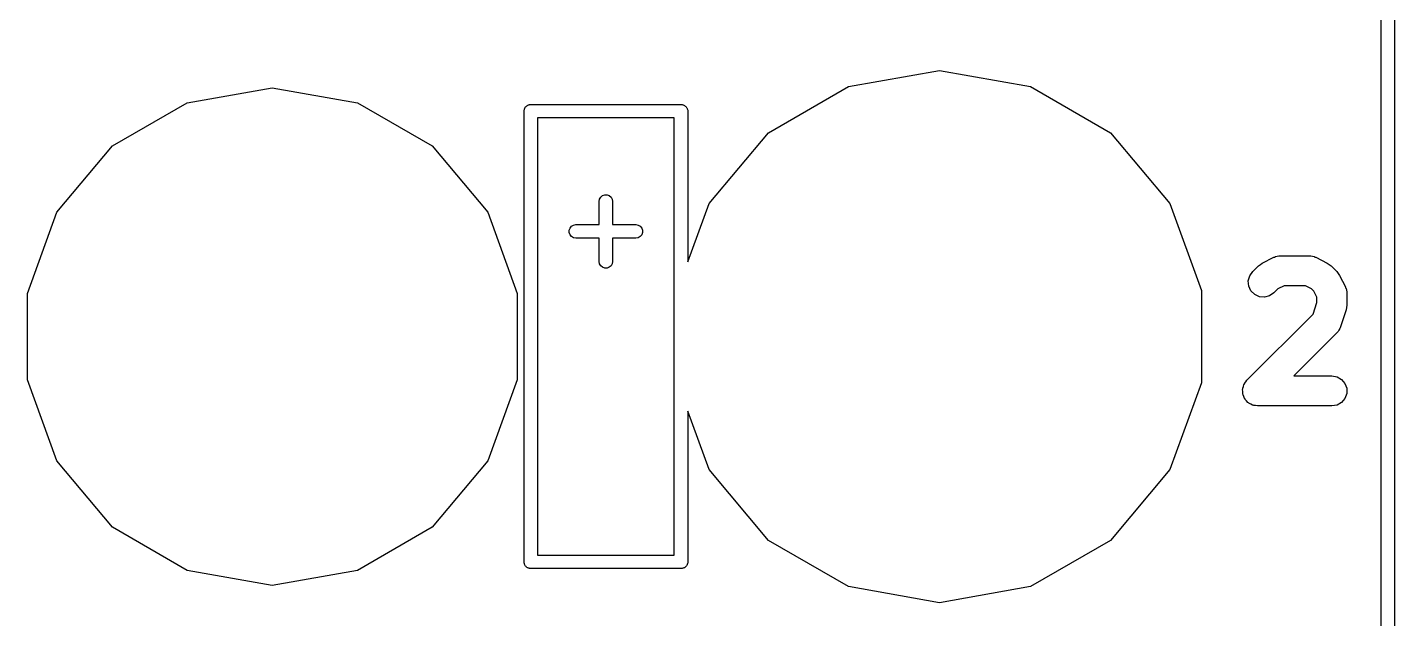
# Model space of a CAD drawing. Extents: x 51 to 137, y -158 to -25.
# Drawn here: x 113.39 to 136.51, y -78.82 to -68.82 of the extents above; entities that cross this region are included whole.
import ezdxf

# ---------------------------------------------------------------- set-up
doc = ezdxf.new("R2010")
doc.units = 0
doc.header["$MEASUREMENT"] = 0
doc.layers.add('BLACK', color=7, linetype='CONTINUOUS')

msp = doc.modelspace()

# ---------------------------------------------------------------- linework, layer by layer
at = {"layer": 'Black'}
for p, q in [((136.286, -119.911), (136.286, -28.1863)), ((136.515, -28.1813), (136.515, -119.921)), ((127.277, -69.8224), (128.816, -69.551)), ((128.816, -69.551), (130.355, -69.8224)), ((125.923, -70.6038), (127.277, -69.8224)), ((130.355, -69.8224), (131.709, -70.6038)), ((116.094, -70.0979), (117.533, -69.8442)), ((117.533, -69.8442), (118.972, -70.0979)), ((114.829, -70.8284), (116.094, -70.0979)), ((118.972, -70.0979), (120.237, -70.8284)), ((121.791, -70.2412), (121.792, -70.2314)), ((121.791, -77.8612), (121.791, -70.2412)), ((121.792, -70.2214), (121.796, -70.212)), ((121.792, -70.2314), (121.792, -70.2214)), ((121.796, -70.212), (121.798, -70.2021)), ((121.798, -70.2021), (121.803, -70.1934)), ((121.803, -70.1934), (121.806, -70.184)), ((121.806, -70.184), (121.812, -70.1764)), ((121.812, -70.1764), (121.817, -70.1677)), ((121.817, -70.1677), (121.825, -70.1613)), ((121.825, -70.1613), (121.832, -70.1536)), ((121.832, -70.1536), (121.84, -70.1486)), ((121.84, -70.1486), (121.848, -70.1422)), ((121.848, -70.1422), (121.857, -70.1388)), ((121.857, -70.1388), (121.866, -70.1338)), ((121.866, -70.1338), (121.876, -70.1321)), ((121.876, -70.1321), (121.885, -70.1286)), ((121.885, -70.1286), (121.895, -70.1286)), ((121.895, -70.1286), (121.905, -70.1269)), ((121.905, -70.1269), (124.445, -70.1269)), ((124.445, -70.1269), (124.455, -70.1286)), ((124.455, -70.1286), (124.465, -70.1286)), ((124.465, -70.1286), (124.474, -70.1321)), ((124.474, -70.1321), (124.484, -70.1338)), ((124.484, -70.1338), (124.493, -70.1388)), ((124.493, -70.1388), (124.502, -70.1422)), ((124.502, -70.1422), (124.51, -70.1486)), ((124.51, -70.1486), (124.518, -70.1536)), ((124.518, -70.1536), (124.525, -70.1613)), ((124.525, -70.1613), (124.533, -70.1677)), ((124.533, -70.1677), (124.538, -70.1764)), ((124.538, -70.1764), (124.544, -70.184)), ((124.544, -70.184), (124.547, -70.1934)), ((124.547, -70.1934), (124.552, -70.2021)), ((124.552, -70.2021), (124.554, -70.212)), ((124.554, -70.212), (124.558, -70.2214)), ((124.558, -70.2214), (124.558, -70.2314)), ((124.558, -70.2314), (124.559, -70.2412)), ((124.559, -70.2412), (124.559, -72.7885)), ((124.331, -70.3555), (122.019, -70.3555)), ((122.019, -70.3555), (122.019, -77.7469)), ((124.331, -77.7469), (124.331, -70.3555)), ((124.919, -71.8011), (125.923, -70.6038)), ((131.709, -70.6038), (132.713, -71.8011)), ((113.89, -71.9477), (114.829, -70.8284)), ((120.237, -70.8284), (121.176, -71.9477)), ((123.087, -71.6917), (123.118, -71.6662)), ((123.118, -71.6662), (123.155, -71.6526)), ((123.155, -71.6526), (123.195, -71.6526)), ((123.195, -71.6526), (123.232, -71.6662)), ((123.232, -71.6662), (123.263, -71.6917)), ((123.061, -71.7652), (123.068, -71.7261)), ((123.061, -72.1589), (123.061, -71.7652)), ((123.068, -71.7261), (123.087, -71.6917)), ((123.263, -71.6917), (123.282, -71.7261)), ((123.282, -71.7261), (123.289, -71.7652)), ((123.289, -71.7652), (123.289, -72.1589)), ((124.559, -72.7885), (124.919, -71.8011)), ((132.713, -71.8011), (133.248, -73.2697)), ((113.39, -73.3207), (113.89, -71.9477)), ((121.176, -71.9477), (121.676, -73.3207)), ((122.554, -72.2534), (122.568, -72.216)), ((122.554, -72.293), (122.554, -72.2534)), ((122.568, -72.3303), (122.554, -72.293)), ((122.568, -72.216), (122.594, -72.1856)), ((122.594, -72.3608), (122.568, -72.3303)), ((122.594, -72.1856), (122.628, -72.1658)), ((122.628, -72.3806), (122.594, -72.3608)), ((122.628, -72.1658), (122.667, -72.1589)), ((122.667, -72.3875), (122.628, -72.3806)), ((122.667, -72.1589), (123.061, -72.1589)), ((123.289, -72.1589), (123.683, -72.1589)), ((123.683, -72.1589), (123.722, -72.1658)), ((123.722, -72.3806), (123.683, -72.3875)), ((123.722, -72.1658), (123.756, -72.1856)), ((123.756, -72.3608), (123.722, -72.3806)), ((123.756, -72.1856), (123.782, -72.216)), ((123.782, -72.3303), (123.756, -72.3608)), ((123.782, -72.216), (123.796, -72.2534)), ((123.796, -72.293), (123.782, -72.3303)), ((123.796, -72.2534), (123.796, -72.293)), ((123.061, -72.3875), (122.667, -72.3875)), ((123.061, -72.7812), (123.061, -72.3875)), ((123.683, -72.3875), (123.289, -72.3875)), ((123.289, -72.3875), (123.289, -72.7812)), ((123.068, -72.8203), (123.061, -72.7812)), ((123.087, -72.8547), (123.068, -72.8203)), ((123.282, -72.8203), (123.263, -72.8547)), ((123.289, -72.7812), (123.282, -72.8203)), ((134.211, -72.8556), (134.244, -72.8322)), ((134.244, -72.8322), (134.277, -72.808)), ((134.277, -72.808), (134.47, -72.7112)), ((134.47, -72.7112), (134.484, -72.707)), ((134.484, -72.707), (134.497, -72.6997)), ((134.497, -72.6997), (134.526, -72.6945)), ((134.526, -72.6945), (134.555, -72.6861)), ((134.555, -72.6861), (134.569, -72.6869)), ((134.569, -72.6869), (134.584, -72.6844)), ((134.584, -72.6844), (135.068, -72.6844)), ((135.068, -72.6844), (135.082, -72.6869)), ((135.082, -72.6869), (135.097, -72.6861)), ((135.097, -72.6861), (135.125, -72.6945)), ((135.125, -72.6945), (135.154, -72.6997)), ((135.154, -72.6997), (135.167, -72.707)), ((135.167, -72.707), (135.181, -72.7112)), ((135.181, -72.7112), (135.375, -72.808)), ((135.375, -72.808), (135.407, -72.8322)), ((135.407, -72.8322), (135.441, -72.8556)), ((123.118, -72.8802), (123.087, -72.8547)), ((123.155, -72.8938), (123.118, -72.8802)), ((123.195, -72.8938), (123.155, -72.8938)), ((123.232, -72.8802), (123.195, -72.8938)), ((123.263, -72.8547), (123.232, -72.8802)), ((134.04, -73.1098), (134.063, -73.0246)), ((134.063, -73.0246), (134.114, -72.9523)), ((134.114, -72.9523), (134.211, -72.8556)), ((135.441, -72.8556), (135.537, -72.9523)), ((135.537, -72.9523), (135.561, -72.9856)), ((135.561, -72.9856), (135.585, -73.0183)), ((135.585, -73.0183), (135.682, -73.2119)), ((133.248, -73.2697), (133.248, -74.8327)), ((134.048, -73.1977), (134.04, -73.1098)), ((134.085, -73.2776), (134.048, -73.1977)), ((134.148, -73.34), (134.085, -73.2776)), ((134.541, -73.2439), (134.473, -73.3115)), ((134.644, -73.1924), (134.541, -73.2439)), ((135.008, -73.1924), (134.644, -73.1924)), ((135.111, -73.2439), (135.008, -73.1924)), ((135.149, -73.2824), (135.111, -73.2439)), ((135.201, -73.3854), (135.149, -73.2824)), ((135.682, -73.2119), (135.686, -73.2259)), ((135.686, -73.2259), (135.693, -73.2386)), ((135.693, -73.2386), (135.698, -73.2679)), ((135.698, -73.2679), (135.707, -73.2964)), ((135.707, -73.2964), (135.706, -73.311)), ((113.39, -74.7817), (113.39, -73.3207)), ((121.676, -73.3207), (121.676, -74.7817)), ((134.228, -73.3773), (134.148, -73.34)), ((134.316, -73.385), (134.228, -73.3773)), ((134.401, -73.3621), (134.316, -73.385)), ((134.473, -73.3115), (134.401, -73.3621)), ((135.136, -73.672), (135.201, -73.4778)), ((135.201, -73.4778), (135.201, -73.3854)), ((135.709, -73.519), (135.702, -73.559)), ((135.706, -73.311), (135.709, -73.3254)), ((135.709, -73.3254), (135.709, -73.519)), ((134.017, -74.7908), (135.136, -73.672)), ((135.696, -73.5993), (135.599, -73.8896)), ((135.702, -73.559), (135.696, -73.5993)), ((135.537, -73.9889), (134.81, -74.7164)), ((135.546, -73.9769), (135.537, -73.9889)), ((135.557, -73.9671), (135.546, -73.9769)), ((135.571, -73.941), (135.557, -73.9671)), ((135.588, -73.9166), (135.571, -73.941)), ((135.592, -73.9025), (135.588, -73.9166)), ((135.599, -73.8896), (135.592, -73.9025)), ((113.89, -76.1547), (113.39, -74.7817)), ((121.676, -74.7817), (121.176, -76.1547)), ((133.248, -74.8327), (132.713, -76.3013)), ((133.947, -74.9263), (133.958, -74.8951)), ((133.958, -74.8951), (133.966, -74.8631)), ((133.966, -74.8631), (133.973, -74.8539)), ((133.973, -74.8539), (133.977, -74.8434)), ((133.977, -74.8434), (133.998, -74.818)), ((133.998, -74.818), (134.017, -74.7908)), ((134.81, -74.7164), (135.455, -74.7164)), ((135.455, -74.7164), (135.541, -74.7317)), ((135.541, -74.7317), (135.618, -74.7758)), ((135.618, -74.7758), (135.675, -74.8434)), ((135.675, -74.8434), (135.705, -74.9263)), ((133.944, -74.9483), (133.947, -74.9375)), ((133.947, -74.9813), (133.944, -74.9483)), ((133.947, -74.9375), (133.947, -74.9263)), ((133.947, -75.0145), (133.947, -74.9813)), ((133.95, -75.025), (133.947, -75.0145)), ((133.951, -75.0361), (133.95, -75.025)), ((133.965, -75.0662), (133.951, -75.0361)), ((133.977, -75.0974), (133.965, -75.0662)), ((133.984, -75.106), (133.977, -75.0974)), ((133.989, -75.1161), (133.984, -75.106)), ((134.012, -75.1396), (133.989, -75.1161)), ((134.033, -75.165), (134.012, -75.1396)), ((135.675, -75.0974), (135.618, -75.165)), ((135.705, -75.0145), (135.675, -75.0974)), ((135.705, -74.9263), (135.705, -75.0145)), ((124.919, -76.3013), (124.559, -75.3139)), ((124.559, -75.3139), (124.559, -77.8612)), ((134.043, -75.1706), (134.033, -75.165)), ((134.051, -75.1785), (134.043, -75.1706)), ((134.081, -75.1925), (134.051, -75.1785)), ((134.11, -75.2091), (134.081, -75.1925)), ((134.121, -75.211), (134.11, -75.2091)), ((134.131, -75.2157), (134.121, -75.211)), ((134.164, -75.2186), (134.131, -75.2157)), ((134.197, -75.2244), (134.164, -75.2186)), ((135.455, -75.2244), (134.197, -75.2244)), ((135.541, -75.2091), (135.455, -75.2244)), ((135.618, -75.165), (135.541, -75.2091)), ((114.829, -77.274), (113.89, -76.1547)), ((121.176, -76.1547), (120.237, -77.274)), ((125.923, -77.4986), (124.919, -76.3013)), ((132.713, -76.3013), (131.709, -77.4986)), ((116.094, -78.0045), (114.829, -77.274)), ((120.237, -77.274), (118.972, -78.0045)), ((127.277, -78.28), (125.923, -77.4986)), ((131.709, -77.4986), (130.355, -78.28)), ((121.792, -77.871), (121.791, -77.8612)), ((121.792, -77.881), (121.792, -77.871)), ((121.796, -77.8904), (121.792, -77.881)), ((121.798, -77.9003), (121.796, -77.8904)), ((121.803, -77.909), (121.798, -77.9003)), ((121.806, -77.9183), (121.803, -77.909)), ((121.812, -77.926), (121.806, -77.9183)), ((121.817, -77.9347), (121.812, -77.926)), ((122.019, -77.7469), (124.331, -77.7469)), ((124.538, -77.926), (124.533, -77.9347)), ((124.544, -77.9183), (124.538, -77.926)), ((124.547, -77.909), (124.544, -77.9183)), ((124.552, -77.9003), (124.547, -77.909)), ((124.554, -77.8904), (124.552, -77.9003)), ((124.558, -77.881), (124.554, -77.8904)), ((124.559, -77.8612), (124.558, -77.871)), ((124.558, -77.871), (124.558, -77.881)), ((117.533, -78.2582), (116.094, -78.0045)), ((118.972, -78.0045), (117.533, -78.2582)), ((121.825, -77.9411), (121.817, -77.9347)), ((121.832, -77.9488), (121.825, -77.9411)), ((121.84, -77.9538), (121.832, -77.9488)), ((121.848, -77.9602), (121.84, -77.9538)), ((121.857, -77.9636), (121.848, -77.9602)), ((121.866, -77.9686), (121.857, -77.9636)), ((121.876, -77.9703), (121.866, -77.9686)), ((121.885, -77.9738), (121.876, -77.9703)), ((121.895, -77.9738), (121.885, -77.9738)), ((121.905, -77.9755), (121.895, -77.9738)), ((124.445, -77.9755), (121.905, -77.9755)), ((124.455, -77.9738), (124.445, -77.9755)), ((124.465, -77.9738), (124.455, -77.9738)), ((124.474, -77.9703), (124.465, -77.9738)), ((124.484, -77.9686), (124.474, -77.9703)), ((124.493, -77.9636), (124.484, -77.9686)), ((124.502, -77.9602), (124.493, -77.9636)), ((124.51, -77.9538), (124.502, -77.9602)), ((124.518, -77.9488), (124.51, -77.9538)), ((124.525, -77.9411), (124.518, -77.9488)), ((124.533, -77.9347), (124.525, -77.9411)), ((128.816, -78.5514), (127.277, -78.28)), ((130.355, -78.28), (128.816, -78.5514))]:
    msp.add_line(p, q, dxfattribs=at)

doc.saveas('drawing.dxf')
